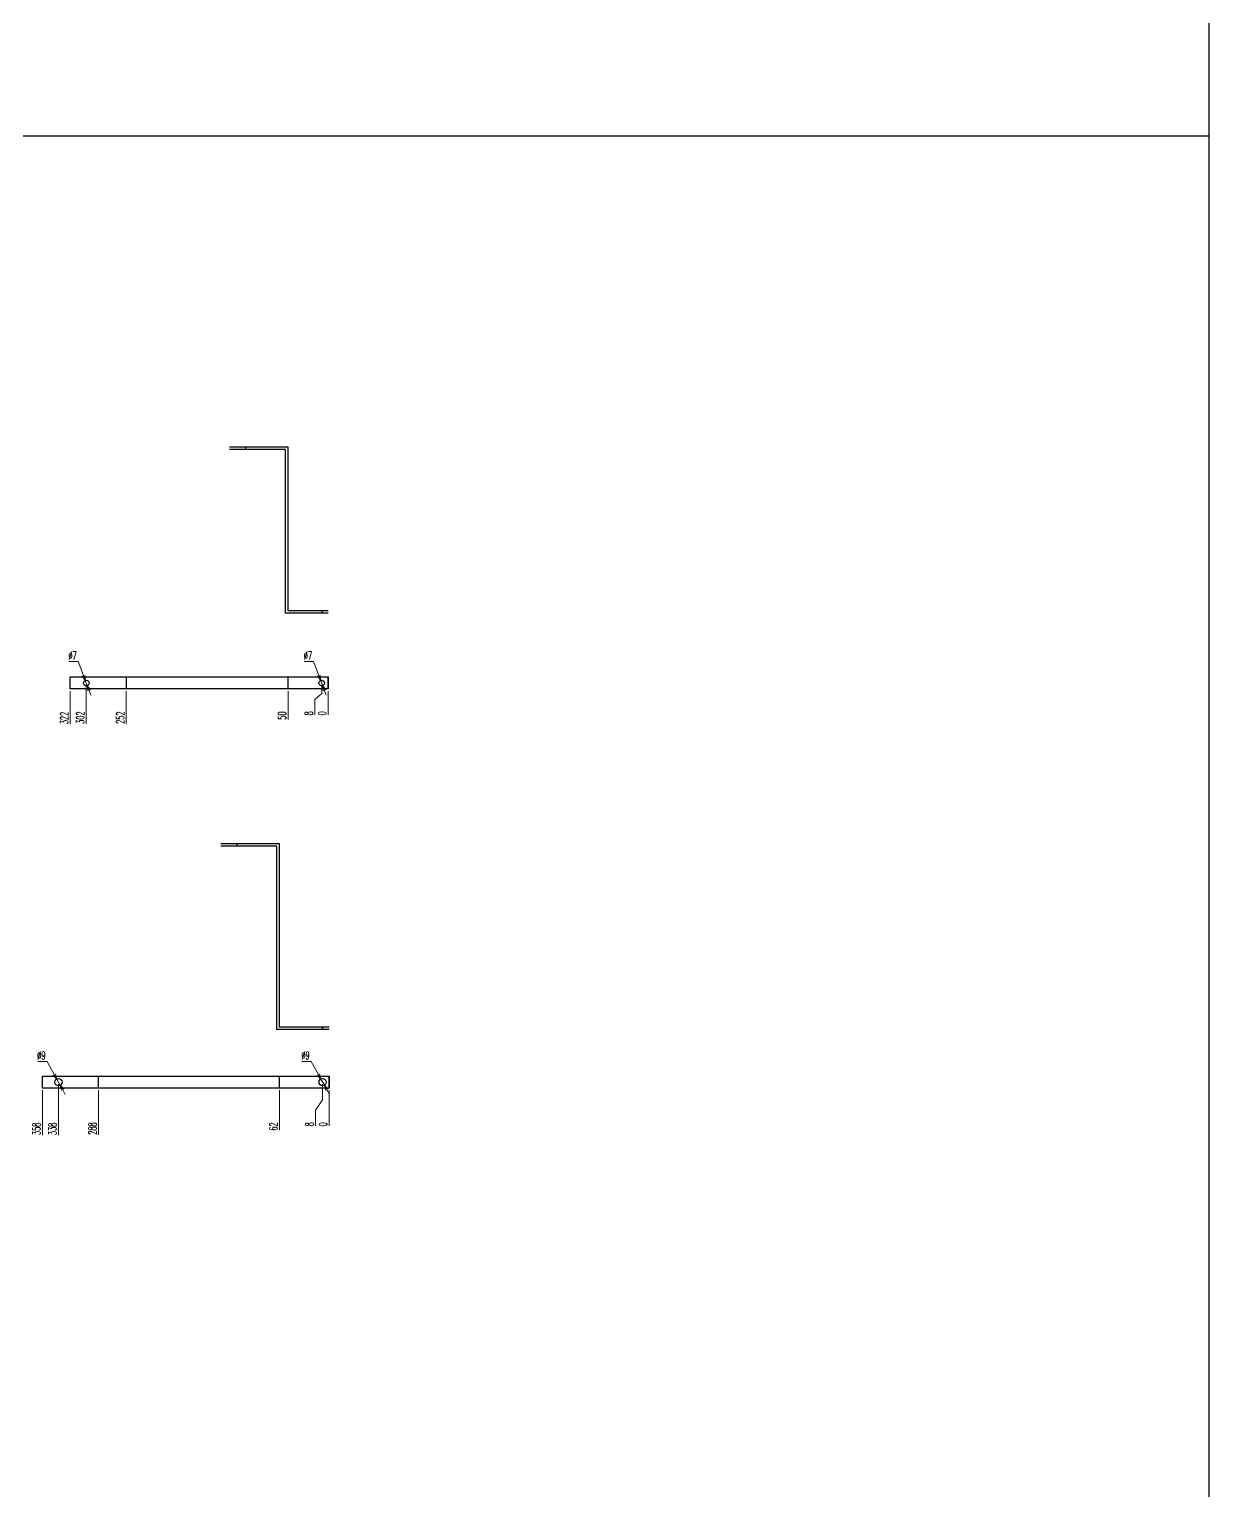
# Model space of a CAD drawing. Header units: millimetres. Extents: x 173893 to 258446, y -176540 to -123824.
# Drawn here: x 195817 to 197290, y -159937 to -158111 of the extents above; entities that cross this region are included whole.
import ezdxf

# ---------------------------------------------------------------- set-up
doc = ezdxf.new("R2010")
doc.units = ezdxf.units.MM
doc.header["$LTSCALE"] = 3
doc.layers.add('@.DM. NÉT CHÍNH', color=7, linetype='Continuous')
doc.styles.add('Ann_w01', font='romans.shx', dxfattribs={"width": 0.6, "bigfont": 'chineset.shx'})
doc.dimstyles.new('Dim 01_SC05', dxfattribs={"dimscale": 5, "dimtxt": 2, "dimasz": 1.3, "dimexe": 0.5, "dimexo": 0.5, "dimgap": 0.5, "dimtad": 1, "dimtoh": 1, "dimdec": 1, "dimzin": 12, "dimdsep": 46, "dimtxsty": 'Ann_w01', "dimblk": 'OPEN30', "dimcen": 1.5, "dimclrd": 6, "dimclre": 6, "dimclrt": 3, "dimadec": 1, "dimazin": 3, "dimtm": 1e-09, "dimtfac": 1, "dimtdec": 1, "dimtmove": 0, "dimatfit": 3, "dimldrblk": 'OPEN30', "dimfxl": 1, "dimtolj": 1, "dimlwd": 20, "dimlwe": 20, "dimarcsym": 0})

# ---------------------------------------------------------------- blocks, each defined once
blk = doc.blocks.new('*D1355')
at = {"color": 6, "lineweight": 20, "transparency": 16777216}
blk.add_line((195868.1, -158937.8), (195868.1, -158979.2), dxfattribs=at)
at = {"layer": 'Defpoints', "color": 0, "transparency": 16777216}
for p in [(195868.1, -158935.3), (196190.1, -158927.8), (195868.1, -158961.3)]:
    blk.add_point(p, dxfattribs=at)
at = {"color": 3, "transparency": 16777216, "insert": (195860.6, -158971.5), "char_height": 10, "attachment_point": 5, "rotation": 90, "style": 'Ann_w01'}
blk.add_mtext('\\A1;322', dxfattribs=at)
blk = doc.blocks.new('_Open30')
at = {"color": 0, "linetype": 'ByBlock', "lineweight": -2}
for p, q in [((-1, 0.27), (0, 0)), ((0, 0), (-1, -0.27)), ((0, 0), (-1, 0))]:
    blk.add_line(p, q, dxfattribs=at)
blk = doc.blocks.new('*D1356')
at = {"color": 6, "lineweight": 20, "transparency": 16777216}
blk.add_line((195888.1, -158930.3), (195888.1, -158978.8), dxfattribs=at)
at = {"layer": 'Defpoints', "color": 0, "transparency": 16777216}
for p in [(195888.1, -158927.8), (196190.1, -158927.8), (195888.1, -158960.9)]:
    blk.add_point(p, dxfattribs=at)
at = {"color": 3, "transparency": 16777216, "insert": (195880.6, -158971.1), "char_height": 10, "attachment_point": 5, "rotation": 90, "style": 'Ann_w01'}
blk.add_mtext('\\A1;302', dxfattribs=at)
blk = doc.blocks.new('*D1357')
at = {"color": 6, "lineweight": 20, "transparency": 16777216}
blk.add_line((195938.1, -158937.8), (195938.1, -158978.8), dxfattribs=at)
at = {"layer": 'Defpoints', "color": 0, "transparency": 16777216}
for p in [(195938.1, -158935.3), (196190.1, -158927.8), (195938.1, -158960.9)]:
    blk.add_point(p, dxfattribs=at)
at = {"color": 3, "transparency": 16777216, "insert": (195930.6, -158971.1), "char_height": 10, "attachment_point": 5, "rotation": 90, "style": 'Ann_w01'}
blk.add_mtext('\\A1;252', dxfattribs=at)
blk = doc.blocks.new('*D1358')
at = {"color": 6, "lineweight": 20, "transparency": 16777216}
blk.add_line((196140.1, -158937.8), (196140.1, -158973.4), dxfattribs=at)
at = {"layer": 'Defpoints', "color": 0, "transparency": 16777216}
for p in [(196140.1, -158935.3), (196190.1, -158927.8), (196140.1, -158961.2)]:
    blk.add_point(p, dxfattribs=at)
at = {"color": 3, "transparency": 16777216, "insert": (196132.6, -158968.5), "char_height": 10, "attachment_point": 5, "rotation": 90, "style": 'Ann_w01'}
blk.add_mtext('\\A1;50', dxfattribs=at)
blk = doc.blocks.new('*D1359')
at = {"color": 6, "lineweight": 20, "transparency": 16777216}
for p, q in [((196182.1, -158940.8), (196173.4, -158948.2)), ((196182.1, -158930.3), (196182.1, -158940.8)), ((196173.4, -158948.2), (196173.4, -158967.7))]:
    blk.add_line(p, q, dxfattribs=at)
at = {"layer": 'Defpoints', "color": 0, "transparency": 16777216}
for p in [(196182.1, -158927.8), (196190.1, -158927.8), (196173.4, -158961.2)]:
    blk.add_point(p, dxfattribs=at)
at = {"color": 3, "transparency": 16777216, "insert": (196165.9, -158965.7), "char_height": 10, "attachment_point": 5, "rotation": 90, "style": 'Ann_w01'}
blk.add_mtext('\\A1;8', dxfattribs=at)
blk = doc.blocks.new('*D1360')
at = {"color": 6, "lineweight": 20, "transparency": 16777216}
blk.add_line((196190.1, -158937.8), (196190.1, -158967.7), dxfattribs=at)
at = {"layer": 'Defpoints', "color": 0, "transparency": 16777216}
for p in [(196190.1, -158927.8), (196190.1, -158935.3), (196190.1, -158961.2)]:
    blk.add_point(p, dxfattribs=at)
at = {"color": 3, "transparency": 16777216, "insert": (196182.6, -158965.7), "char_height": 10, "attachment_point": 5, "rotation": 90, "style": 'Ann_w01'}
blk.add_mtext('\\A1;0', dxfattribs=at)
blk = doc.blocks.new('*D1361')
at = {"color": 6, "lineweight": 20, "transparency": 16777216}
for p, q in [((195866.2, -158901.1), (195878.1, -158901.1)), ((195878.1, -158901.1), (195884.6, -158918.4)), ((195889.3, -158931), (195886.9, -158924.5)), ((195891.6, -158937.1), (195893.9, -158943.2))]:
    blk.add_line(p, q, dxfattribs=at)
at = {"layer": 'Defpoints', "color": 0, "transparency": 16777216}
for p in [(195886.9, -158924.5), (195889.3, -158931)]:
    blk.add_point(p, dxfattribs=at)
at = {"color": 6, "lineweight": 20, "transparency": 16777216, "xscale": 6.5, "yscale": 6.5, "zscale": 6.5}
for p, rotation in [((195886.9, -158924.5), 290.4870346949271), ((195889.3, -158931), 110.4870346949271)]:
    blk.add_blockref('_Open30', p, dxfattribs=dict(at, rotation=rotation))
at = {"color": 3, "transparency": 16777216, "insert": (195870.9, -158893.6), "char_height": 10, "attachment_point": 5, "style": 'Ann_w01'}
blk.add_mtext('\\A1;∅7', dxfattribs=at)
blk = doc.blocks.new('*D1362')
at = {"color": 6, "lineweight": 20, "transparency": 16777216}
for p, q in [((196160.2, -158901.1), (196172.1, -158901.1)), ((196172.1, -158901.1), (196178.6, -158918.4)), ((196183.3, -158931), (196180.9, -158924.5)), ((196185.6, -158937.1), (196187.9, -158943.2))]:
    blk.add_line(p, q, dxfattribs=at)
at = {"layer": 'Defpoints', "color": 0, "transparency": 16777216}
for p in [(196180.9, -158924.5), (196183.3, -158931)]:
    blk.add_point(p, dxfattribs=at)
at = {"color": 6, "lineweight": 20, "transparency": 16777216, "xscale": 6.5, "yscale": 6.5, "zscale": 6.5}
for p, rotation in [((196180.9, -158924.5), 290.4870346934485), ((196183.3, -158931), 110.4870346934485)]:
    blk.add_blockref('_Open30', p, dxfattribs=dict(at, rotation=rotation))
at = {"color": 3, "transparency": 16777216, "insert": (196164.9, -158893.6), "char_height": 10, "attachment_point": 5, "style": 'Ann_w01'}
blk.add_mtext('\\A1;∅7', dxfattribs=at)
blk = doc.blocks.new('*D1379')
at = {"color": 6, "lineweight": 20, "transparency": 16777216}
blk.add_line((195833.3, -159436.5), (195833.3, -159492.6), dxfattribs=at)
at = {"layer": 'Defpoints', "color": 0, "transparency": 16777216}
for p in [(195833.3, -159434), (196191.3, -159426.5), (195833.3, -159474.7)]:
    blk.add_point(p, dxfattribs=at)
at = {"color": 3, "transparency": 16777216, "insert": (195825.8, -159484.9), "char_height": 10, "attachment_point": 5, "rotation": 90, "style": 'Ann_w01'}
blk.add_mtext('\\A1;358', dxfattribs=at)
blk = doc.blocks.new('*D1380')
at = {"color": 6, "lineweight": 20, "transparency": 16777216}
blk.add_line((195853.3, -159429), (195853.3, -159492.6), dxfattribs=at)
at = {"layer": 'Defpoints', "color": 0, "transparency": 16777216}
for p in [(195853.3, -159426.5), (196191.3, -159426.5), (195853.3, -159474.7)]:
    blk.add_point(p, dxfattribs=at)
at = {"color": 3, "transparency": 16777216, "insert": (195845.8, -159484.9), "char_height": 10, "attachment_point": 5, "rotation": 90, "style": 'Ann_w01'}
blk.add_mtext('\\A1;338', dxfattribs=at)
blk = doc.blocks.new('*D1381')
at = {"color": 6, "lineweight": 20, "transparency": 16777216}
blk.add_line((195903.3, -159436.5), (195903.3, -159492.2), dxfattribs=at)
at = {"layer": 'Defpoints', "color": 0, "transparency": 16777216}
for p in [(195903.3, -159434), (196191.3, -159426.5), (195903.3, -159474.3)]:
    blk.add_point(p, dxfattribs=at)
at = {"color": 3, "transparency": 16777216, "insert": (195895.8, -159484.5), "char_height": 10, "attachment_point": 5, "rotation": 90, "style": 'Ann_w01'}
blk.add_mtext('\\A1;288', dxfattribs=at)
blk = doc.blocks.new('*D1382')
at = {"color": 6, "lineweight": 20, "transparency": 16777216}
blk.add_line((196129.3, -159436.5), (196129.3, -159486.6), dxfattribs=at)
at = {"layer": 'Defpoints', "color": 0, "transparency": 16777216}
for p in [(196129.3, -159434), (196191.3, -159426.5), (196129.3, -159474.7)]:
    blk.add_point(p, dxfattribs=at)
at = {"color": 3, "transparency": 16777216, "insert": (196121.8, -159481.9), "char_height": 10, "attachment_point": 5, "rotation": 90, "style": 'Ann_w01'}
blk.add_mtext('\\A1;62', dxfattribs=at)
blk = doc.blocks.new('*D1383')
at = {"color": 6, "lineweight": 20, "transparency": 16777216}
for p, q in [((196183.3, -159429), (196183.3, -159448.7)), ((196183.3, -159448.7), (196174.5, -159461.7)), ((196174.5, -159461.7), (196174.5, -159481.2))]:
    blk.add_line(p, q, dxfattribs=at)
at = {"layer": 'Defpoints', "color": 0, "transparency": 16777216}
for p in [(196183.3, -159426.5), (196191.3, -159426.5), (196174.5, -159474.7)]:
    blk.add_point(p, dxfattribs=at)
at = {"color": 3, "transparency": 16777216, "insert": (196167, -159479.2), "char_height": 10, "attachment_point": 5, "rotation": 90, "style": 'Ann_w01'}
blk.add_mtext('\\A1;8', dxfattribs=at)
blk = doc.blocks.new('*D1384')
at = {"color": 6, "lineweight": 20, "transparency": 16777216}
blk.add_line((196191.3, -159436.5), (196191.3, -159481.2), dxfattribs=at)
at = {"layer": 'Defpoints', "color": 0, "transparency": 16777216}
for p in [(196191.3, -159426.5), (196191.3, -159434), (196191.3, -159474.7)]:
    blk.add_point(p, dxfattribs=at)
at = {"color": 3, "transparency": 16777216, "insert": (196183.8, -159479.2), "char_height": 10, "attachment_point": 5, "rotation": 90, "style": 'Ann_w01'}
blk.add_mtext('\\A1;0', dxfattribs=at)
blk = doc.blocks.new('*D1385')
at = {"color": 6, "lineweight": 20, "transparency": 16777216}
for p, q in [((195827.4, -159400.6), (195839.1, -159400.6)), ((195839.1, -159400.6), (195848, -159416.9)), ((195855.5, -159430.4), (195851.1, -159422.6)), ((195858.6, -159436.1), (195861.7, -159441.8))]:
    blk.add_line(p, q, dxfattribs=at)
at = {"layer": 'Defpoints', "color": 0, "transparency": 16777216}
for p in [(195851.1, -159422.6), (195855.5, -159430.4)]:
    blk.add_point(p, dxfattribs=at)
at = {"color": 6, "lineweight": 20, "transparency": 16777216, "xscale": 6.5, "yscale": 6.5, "zscale": 6.5}
for p, rotation in [((195851.1, -159422.6), 298.8205209486112), ((195855.5, -159430.4), 118.8205209486112)]:
    blk.add_blockref('_Open30', p, dxfattribs=dict(at, rotation=rotation))
at = {"color": 3, "transparency": 16777216, "insert": (195832, -159393.1), "char_height": 10, "attachment_point": 5, "style": 'Ann_w01'}
blk.add_mtext('\\A1;∅9', dxfattribs=at)
blk = doc.blocks.new('*D1386')
at = {"color": 6, "lineweight": 20, "transparency": 16777216}
for p, q in [((196157.4, -159400.6), (196169.1, -159400.6)), ((196169.1, -159400.6), (196178, -159416.9)), ((196185.5, -159430.4), (196181.1, -159422.6)), ((196188.6, -159436.1), (196191.7, -159441.8))]:
    blk.add_line(p, q, dxfattribs=at)
at = {"layer": 'Defpoints', "color": 0, "transparency": 16777216}
for p in [(196181.1, -159422.6), (196185.5, -159430.4)]:
    blk.add_point(p, dxfattribs=at)
at = {"color": 6, "lineweight": 20, "transparency": 16777216, "xscale": 6.5, "yscale": 6.5, "zscale": 6.5}
for p, rotation in [((196181.1, -159422.6), 298.820520948327), ((196185.5, -159430.4), 118.820520948327)]:
    blk.add_blockref('_Open30', p, dxfattribs=dict(at, rotation=rotation))
at = {"color": 3, "transparency": 16777216, "insert": (196162, -159393.1), "char_height": 10, "attachment_point": 5, "style": 'Ann_w01'}
blk.add_mtext('\\A1;∅9', dxfattribs=at)

msp = doc.modelspace()

# ---------------------------------------------------------------- linework, layer by layer
at = {"color": 4}
for p, q in [((196087.12, -158633.1), (196087.12, -158636.1)), ((196182.12, -158837.6), (196182.12, -158840.6)), ((196190.12, -158935.27), (196190.12, -158920.27)), ((196076.29, -159128.61), (196076.29, -159131.61)), ((196183.29, -159359.61), (196183.29, -159357.61)), ((196183.29, -159357.61), (196183.29, -159360.61)), ((196191.29, -159433.99), (196191.29, -159418.99))]:
    msp.add_line(p, q, dxfattribs=at)
for points in [[(196190.12, -158837.6), (196140.12, -158837.6), (196140.12, -158633.1), (196067.12, -158633.1)], [(196190.12, -158840.6), (196137.12, -158840.6), (196137.12, -158636.1), (196067.12, -158636.1)], [(196191.29, -159357.61), (196129.29, -159357.61), (196129.29, -159128.61), (196056.29, -159128.61)], [(196191.29, -159360.61), (196126.29, -159360.61), (196126.29, -159131.61), (196056.29, -159131.61)]]:
    msp.add_lwpolyline(points, dxfattribs=at)
for points in [[(196190.12, -158935.27), (195868.12, -158935.27), (195868.12, -158920.27), (196190.12, -158920.27)], [(196190.12, -158935.27), (195938.12, -158935.27), (195938.12, -158920.27), (196190.12, -158920.27)], [(196190.12, -158935.27), (196140.12, -158935.27), (196140.12, -158920.27), (196190.12, -158920.27)], [(196191.29, -159433.99), (195833.29, -159433.99), (195833.29, -159418.99), (196191.29, -159418.99)], [(196191.29, -159433.99), (195903.29, -159433.99), (195903.29, -159418.99), (196191.29, -159418.99)], [(196191.29, -159433.99), (196129.29, -159433.99), (196129.29, -159418.99), (196191.29, -159418.99)]]:
    msp.add_lwpolyline(points, close=True, dxfattribs=at)
for centre, radius in [((195888.12, -158927.77), 3.5), ((196182.12, -158927.77), 3.5), ((195853.29, -159426.49), 4.5), ((196183.29, -159426.49), 4.5)]:
    msp.add_circle(centre, radius, dxfattribs=at)
at = {"layer": '@.DM. NÉT CHÍNH', "linetype": 'Continuous'}
msp.add_line((194090.8, -158244.27), (197290.13, -158244.27), dxfattribs=at)
msp.add_lwpolyline([(191139.08, -156273.28), (197290.13, -156273.28), (197290.13, -160718.56), (191139.08, -160718.56)], close=True, dxfattribs=at)

# ---------------------------------------------------------------- dimensions: what is measured, and where the dimension line sits
at = {"color": 4}
for p1, p2, picture, middle in [((195889.35, -158931.05), (195886.9, -158924.49), '*D1361', (195870.93, -158901.07)), ((196183.35, -158931.05), (196180.9, -158924.49), '*D1362', (196164.93, -158901.07)), ((195855.46, -159430.44), (195851.12, -159422.55), '*D1385', (195832, -159400.65)), ((196185.46, -159430.44), (196181.12, -159422.55), '*D1386', (196162, -159400.65))]:
    dim = msp.add_diameter_dim_2p(p1=p1, p2=p2, dimstyle='Dim 01_SC05', dxfattribs=at)
    dim.commit()
    dim.dimension.update_dxf_attribs({"geometry": picture, "text_midpoint": middle, "dimtype": 163})
for feature_location, offset, origin, picture, middle in [((195868.12, -158935.27), (0, -26.05), (196190.12, -158927.77), '*D1355', (195860.62, -158971.53)), ((195888.12, -158927.77), (0, -33.12), (196190.12, -158927.77), '*D1356', (195880.62, -158971.1)), ((195938.12, -158935.27), (0, -25.62), (196190.12, -158927.77), '*D1357', (195930.62, -158971.1)), ((196140.12, -158935.27), (0, -25.91), (196190.12, -158927.77), '*D1358', (196132.62, -158968.53)), ((196182.12, -158927.77), (-8.76, -33.41), (196190.12, -158927.77), '*D1359', (196165.86, -158965.68)), ((196190.12170813, -158935.26771043), (0, -25.90791043), (196190.12170813, -158927.76771043), '*D1360', (196182.62170813, -158965.67562086)), ((195833.29, -159433.99), (0, -40.7), (196191.29, -159426.49), '*D1379', (195825.79, -159484.91)), ((195853.29, -159426.49), (0, -48.2), (196191.29, -159426.49), '*D1380', (195845.79, -159484.91)), ((195903.29, -159433.99), (0, -40.27), (196191.29, -159426.49), '*D1381', (195895.79, -159484.48)), ((196129.29, -159433.99), (0, -40.7), (196191.29, -159426.49), '*D1382', (196121.79, -159481.91)), ((196183.29, -159426.49), (-8.76, -48.2), (196191.29, -159426.49), '*D1383', (196167.04, -159479.19)), ((196191.29297891, -159433.9938737), (0, -40.69751707), (196191.29297891, -159426.4938737), '*D1384', (196183.79297891, -159479.19139078))]:
    dim = msp.add_ordinate_dim(feature_location=feature_location, offset=offset, dtype=1, origin=origin, dimstyle='Dim 01_SC05', dxfattribs=at)
    dim.commit()
    dim.dimension.update_dxf_attribs({"geometry": picture, "text_midpoint": middle})

doc.saveas('drawing.dxf')
